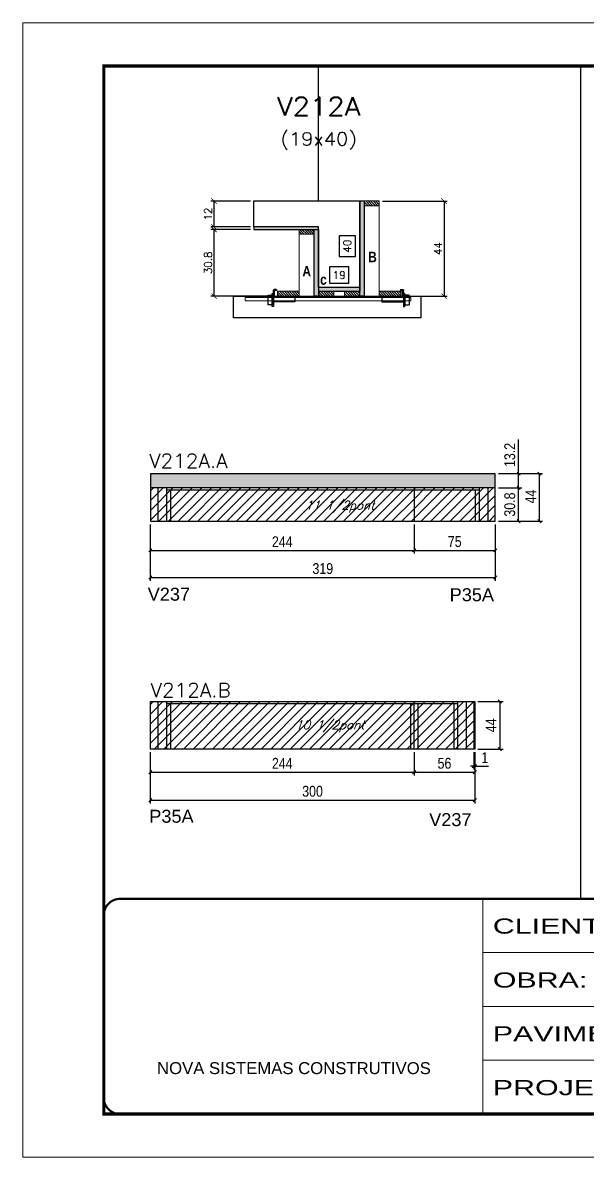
# Model space of a CAD drawing. Extents: x 137137 to 143418, y 10464 to 34486.
# Drawn here: x 138736 to 139258, y 31139 to 32189 of the extents above; entities that cross this region are included whole.
import ezdxf
from ezdxf.enums import TextEntityAlignment as Align

# ---------------------------------------------------------------- set-up
doc = ezdxf.new("R2010")
doc.units = 0
for name, pattern in [('CONTINUO', [0]), ('DASHED', [0.75, 0.5, -0.25]), ('HIDDEN', [0.375, 0.25, -0.125])]:
    doc.linetypes.add(name, pattern=pattern)
for name, color, linetype in [('5', 5, 'Continuous'), ('barrote', 251, 'Continuous'), ('COTA', 241, 'Continuous'), ('Cota Seção (2x)', 4, 'Continuous'), ('detalhes', 4, 'Continuous'), ('Painéis', 200, 'Continuous'), ('presilha', 1, 'Continuous'), ('SARR_2.2x7', 40, 'Continuous'), ('SARR_3.5x7', 81, 'Continuous'), ('texto', 7, 'Continuous'), ('Texto de Titulo', 7, 'Continuous'), ('Texto Qtd Sarr', 242, 'Continuous')]:
    doc.layers.add(name, color=color, linetype=linetype)
for name, color, linetype, lineweight in [('CONCRETO', 251, 'Continuous', 25), ('Folhas', 255, 'Continuous', 9), ('Hachura', 251, 'Continuous', 9), ('Madeira', 126, 'Continuous', 18), ('SARRAFO DE PRESSAO', 251, 'DASHED', 9), ('SCO-___-LAJ', 2, 'Continuous', 0), ('Texto Seção', 7, 'Continuous', 15)]:
    doc.layers.add(name, color=color, linetype=linetype, lineweight=lineweight)
doc.styles.add('ARIAL', font='arial.ttf')
doc.styles.add('COTA TECNICA', font='techl___.ttf', dxfattribs={"height": 10})
doc.styles.add('REGUA-120', font='ROMANS.shx', dxfattribs={"height": 15})
doc.styles.add('Romans', font='romans.shx')
doc.styles.get("Standard").update_dxf_attribs({"font": 'arial.ttf'})
doc.styles.add('TECNICA', font='techb___.ttf', dxfattribs={"height": 10})
doc.styles.add('Tecnologia', font='')
doc.styles.get('Tecnologia').set_extended_font_data('Forgotten Futurist')
doc.dimstyles.new('Cota Seção (2x)', dxfattribs={"dimtxt": 7, "dimasz": 5, "dimexe": 3, "dimexo": 3, "dimgap": 2, "dimtad": 3, "dimdec": 1, "dimlfac": 0.5, "dimzin": 12, "dimdsep": 46, "dimtxsty": 'Romans', "dimblk": 'ARCHTICK', "dimcen": 0, "dimclrd": 4, "dimclre": 4, "dimclrt": 1, "dimadec": 1, "dimazin": 3, "dimtfac": 1, "dimtdec": 1, "dimtmove": 0, "dimatfit": 3, "dimldrblk": 'OBLIQUE', "dimfxl": 1, "dimtolj": 1, "dimtzin": 12, "dimarcsym": 0})
doc.dimstyles.new('Cota Seção interna', dxfattribs={"dimtxt": 7, "dimasz": 6, "dimexe": 0.18, "dimexo": 2, "dimgap": -4, "dimtad": 3, "dimdec": 1, "dimlfac": 0.5, "dimzin": 12, "dimdsep": 46, "dimtxsty": 'Romans', "dimblk": 'ARCHTICK', "dimcen": 0.09, "dimse1": 1, "dimse2": 1, "dimsd1": 1, "dimsd2": 1, "dimclrd": 180, "dimclre": 5, "dimclrt": 1, "dimadec": 0, "dimazin": 3, "dimtfac": 1, "dimtdec": 1, "dimtofl": 0, "dimtmove": 0, "dimatfit": 3, "dimldrblk": 'ARCHTICK', "dimfxl": 1, "dimtolj": 1, "dimtzin": 0, "dimarcsym": 0})
doc.dimstyles.new('PAINEL', dxfattribs={"dimtxt": 10, "dimasz": 3, "dimexe": 3, "dimexo": 3, "dimgap": 3, "dimtad": 1, "dimdec": 1, "dimzin": 12, "dimdsep": 46, "dimtxsty": 'COTA TECNICA', "dimblk1": 'OBLIQUE', "dimblk2": 'OBLIQUE', "dimsah": 1, "dimcen": 0.9, "dimclrd": 4, "dimclre": 4, "dimclrt": 240, "dimadec": 1, "dimazin": 3, "dimtfac": 1, "dimtdec": 1, "dimtmove": 0, "dimatfit": 3, "dimfxl": 1, "dimtolj": 1, "dimtzin": 12, "dimarcsym": 0})

# ---------------------------------------------------------------- blocks, each defined once
blk = doc.blocks.new('_Oblique')
at = {"color": 0, "linetype": 'ByBlock', "lineweight": -2}
blk.add_line((-0.5, -0.5), (0.5, 0.5), dxfattribs=at)
blk = doc.blocks.new('*D232')
at = {"layer": 'COTA', "color": 4, "linetype": 'ByBlock', "lineweight": -2, "transparency": 16777216}
for p, q in [((138853.8, 31724.3), (138853.8, 31672.1)), ((139172.8, 31724.3), (139172.8, 31672.1)), ((138853.8, 31675.1), (139172.8, 31675.1))]:
    blk.add_line(p, q, dxfattribs=at)
at = {"layer": 'Defpoints', "color": 0, "linetype": 'ByBlock', "transparency": 16777216}
for p in [(138853.8, 31727.3), (139172.8, 31727.3), (139172.8, 31675.1)]:
    blk.add_point(p, dxfattribs=at)
at = {"layer": 'COTA', "color": 4, "linetype": 'ByBlock', "lineweight": -2, "transparency": 16777216, "xscale": 3, "yscale": 3, "zscale": 3, "rotation": 180}
blk.add_blockref('_Oblique', (138853.8, 31675.1), dxfattribs=at)
at = {"layer": 'COTA', "color": 4, "linetype": 'ByBlock', "lineweight": -2, "transparency": 16777216, "xscale": 3, "yscale": 3, "zscale": 3}
blk.add_blockref('_Oblique', (139172.8, 31675.1), dxfattribs=at)
at = {"layer": 'COTA', "color": 240, "linetype": 'ByBlock', "transparency": 16777216, "insert": (139013.3, 31683.4), "char_height": 10, "attachment_point": 5, "style": 'COTA TECNICA'}
blk.add_mtext('\\A1;319', dxfattribs=at)
blk = doc.blocks.new('*D233')
at = {"layer": 'COTA', "color": 4, "linetype": 'ByBlock', "lineweight": -2, "transparency": 16777216}
for p, q in [((138853.8, 31513.4), (138853.8, 31466.1)), ((139153.8, 31513.4), (139153.8, 31466.1)), ((138853.8, 31469.1), (139153.8, 31469.1))]:
    blk.add_line(p, q, dxfattribs=at)
at = {"layer": 'Defpoints', "color": 0, "linetype": 'ByBlock', "transparency": 16777216}
for p in [(138853.8, 31516.4), (139153.8, 31516.4), (139153.8, 31469.1)]:
    blk.add_point(p, dxfattribs=at)
at = {"layer": 'COTA', "color": 4, "linetype": 'ByBlock', "lineweight": -2, "transparency": 16777216, "xscale": 3, "yscale": 3, "zscale": 3, "rotation": 180}
blk.add_blockref('_Oblique', (138853.8, 31469.1), dxfattribs=at)
at = {"layer": 'COTA', "color": 4, "linetype": 'ByBlock', "lineweight": -2, "transparency": 16777216, "xscale": 3, "yscale": 3, "zscale": 3}
blk.add_blockref('_Oblique', (139153.8, 31469.1), dxfattribs=at)
at = {"layer": 'COTA', "color": 240, "linetype": 'ByBlock', "transparency": 16777216, "insert": (139003.8, 31477.3), "char_height": 10, "attachment_point": 5, "style": 'COTA TECNICA'}
blk.add_mtext('\\A1;300', dxfattribs=at)
blk = doc.blocks.new('*D234')
at = {"layer": 'COTA', "color": 4, "linetype": 'ByBlock', "lineweight": -2, "transparency": 16777216}
for p, q in [((139175.8, 31758.1), (139197.4, 31758.1)), ((139194.4, 31727.3), (139194.4, 31758.1)), ((139175.8, 31727.3), (139197.4, 31727.3))]:
    blk.add_line(p, q, dxfattribs=at)
at = {"layer": 'Defpoints', "color": 0, "linetype": 'ByBlock', "transparency": 16777216}
for p in [(139172.8, 31758.1), (139194.4, 31758.1), (139172.8, 31727.3)]:
    blk.add_point(p, dxfattribs=at)
at = {"layer": 'COTA', "color": 4, "linetype": 'ByBlock', "lineweight": -2, "transparency": 16777216, "xscale": 3, "yscale": 3, "zscale": 3}
for p, rotation in [((139194.4, 31758.1), 90), ((139194.4, 31727.3), 270)]:
    blk.add_blockref('_Oblique', p, dxfattribs=dict(at, rotation=rotation))
at = {"layer": 'COTA', "color": 240, "linetype": 'ByBlock', "transparency": 16777216, "insert": (139186.2, 31742.7), "char_height": 10, "attachment_point": 5, "rotation": 90, "style": 'COTA TECNICA'}
blk.add_mtext('\\A1;30.8', dxfattribs=at)
blk = doc.blocks.new('*D235')
at = {"layer": 'COTA', "color": 4, "linetype": 'ByBlock', "lineweight": -2, "transparency": 16777216}
for p, q in [((139194.4, 31771.3), (139194.4, 31803)), ((139175.8, 31771.3), (139197.4, 31771.3)), ((139194.4, 31758.1), (139194.4, 31771.3)), ((139175.8, 31758.1), (139197.4, 31758.1))]:
    blk.add_line(p, q, dxfattribs=at)
at = {"layer": 'Defpoints', "color": 0, "linetype": 'ByBlock', "transparency": 16777216}
for p in [(139172.8, 31771.3), (139194.4, 31771.3), (139172.8, 31758.1)]:
    blk.add_point(p, dxfattribs=at)
at = {"layer": 'COTA', "color": 4, "linetype": 'ByBlock', "lineweight": -2, "transparency": 16777216, "xscale": 3, "yscale": 3, "zscale": 3}
for p, rotation in [((139194.4, 31771.3), 90), ((139194.4, 31758.1), 270)]:
    blk.add_blockref('_Oblique', p, dxfattribs=dict(at, rotation=rotation))
at = {"layer": 'COTA', "color": 240, "linetype": 'ByBlock', "transparency": 16777216, "insert": (139186.2, 31788.6), "char_height": 10, "attachment_point": 5, "rotation": 90, "style": 'COTA TECNICA'}
blk.add_mtext('\\A1;13.2', dxfattribs=at)
blk = doc.blocks.new('*D58')
at = {"layer": 'COTA', "color": 4, "linetype": 'ByBlock', "lineweight": -2, "transparency": 16777216}
for p, q in [((139175.8, 31771.3), (139216.6, 31771.3)), ((139213.6, 31727.3), (139213.6, 31771.3)), ((139175.8, 31727.3), (139216.6, 31727.3))]:
    blk.add_line(p, q, dxfattribs=at)
at = {"layer": 'Defpoints', "color": 0, "linetype": 'ByBlock', "transparency": 16777216}
for p in [(139172.8, 31771.3), (139213.6, 31771.3), (139172.8, 31727.3)]:
    blk.add_point(p, dxfattribs=at)
at = {"layer": 'COTA', "color": 4, "linetype": 'ByBlock', "lineweight": -2, "transparency": 16777216, "xscale": 3, "yscale": 3, "zscale": 3}
for p, rotation in [((139213.6, 31771.3), 90), ((139213.6, 31727.3), 270)]:
    blk.add_blockref('_Oblique', p, dxfattribs=dict(at, rotation=rotation))
at = {"layer": 'COTA', "color": 240, "linetype": 'ByBlock', "transparency": 16777216, "insert": (139205.6, 31750.1), "char_height": 10, "attachment_point": 5, "rotation": 90, "style": 'COTA TECNICA'}
blk.add_mtext('\\A1;44', dxfattribs=at)
blk = doc.blocks.new('*D236')
at = {"layer": 'COTA', "color": 4, "linetype": 'ByBlock', "lineweight": -2, "transparency": 16777216}
for p, q in [((139156.8, 31560.4), (139180, 31560.4)), ((139177, 31560.4), (139177, 31516.4)), ((139156.8, 31516.4), (139180, 31516.4))]:
    blk.add_line(p, q, dxfattribs=at)
at = {"layer": 'Defpoints', "color": 0, "linetype": 'ByBlock', "transparency": 16777216}
for p in [(139153.8, 31560.4), (139153.8, 31516.4), (139177, 31516.4)]:
    blk.add_point(p, dxfattribs=at)
at = {"layer": 'COTA', "color": 4, "linetype": 'ByBlock', "lineweight": -2, "transparency": 16777216, "xscale": 3, "yscale": 3, "zscale": 3}
for p, rotation in [((139177, 31560.4), 90), ((139177, 31516.4), 270)]:
    blk.add_blockref('_Oblique', p, dxfattribs=dict(at, rotation=rotation))
at = {"layer": 'COTA', "color": 240, "linetype": 'ByBlock', "transparency": 16777216, "insert": (139168.9, 31538.4), "char_height": 10, "attachment_point": 5, "rotation": 90, "style": 'COTA TECNICA'}
blk.add_mtext('\\A1;44', dxfattribs=at)
blk = doc.blocks.new('*D237')
at = {"layer": 'COTA', "color": 4, "linetype": 'ByBlock', "lineweight": -2, "transparency": 16777216}
for p, q in [((138853.8, 31724.3), (138853.8, 31697.3)), ((139097.8, 31724.3), (139097.8, 31697.3)), ((138853.8, 31700.3), (139097.8, 31700.3))]:
    blk.add_line(p, q, dxfattribs=at)
at = {"layer": 'Defpoints', "color": 0, "linetype": 'ByBlock', "transparency": 16777216}
for p in [(138853.8, 31727.3), (139097.8, 31727.3), (139097.8, 31700.3)]:
    blk.add_point(p, dxfattribs=at)
at = {"layer": 'COTA', "color": 4, "linetype": 'ByBlock', "lineweight": -2, "transparency": 16777216, "xscale": 3, "yscale": 3, "zscale": 3, "rotation": 180}
blk.add_blockref('_Oblique', (138853.8, 31700.3), dxfattribs=at)
at = {"layer": 'COTA', "color": 4, "linetype": 'ByBlock', "lineweight": -2, "transparency": 16777216, "xscale": 3, "yscale": 3, "zscale": 3}
blk.add_blockref('_Oblique', (139097.8, 31700.3), dxfattribs=at)
at = {"layer": 'COTA', "color": 240, "linetype": 'ByBlock', "transparency": 16777216, "insert": (138975.8, 31708.3), "char_height": 10, "attachment_point": 5, "style": 'COTA TECNICA'}
blk.add_mtext('\\A1;244', dxfattribs=at)
blk = doc.blocks.new('*D59')
at = {"layer": 'COTA', "color": 4, "linetype": 'ByBlock', "lineweight": -2, "transparency": 16777216}
for p, q in [((139097.8, 31724.3), (139097.8, 31697.3)), ((139172.8, 31724.3), (139172.8, 31697.3)), ((139097.8, 31700.3), (139172.8, 31700.3))]:
    blk.add_line(p, q, dxfattribs=at)
at = {"layer": 'Defpoints', "color": 0, "linetype": 'ByBlock', "transparency": 16777216}
for p in [(139097.8, 31727.3), (139172.8, 31727.3), (139172.8, 31700.3)]:
    blk.add_point(p, dxfattribs=at)
at = {"layer": 'COTA', "color": 4, "linetype": 'ByBlock', "lineweight": -2, "transparency": 16777216, "xscale": 3, "yscale": 3, "zscale": 3, "rotation": 180}
blk.add_blockref('_Oblique', (139097.8, 31700.3), dxfattribs=at)
at = {"layer": 'COTA', "color": 4, "linetype": 'ByBlock', "lineweight": -2, "transparency": 16777216, "xscale": 3, "yscale": 3, "zscale": 3}
blk.add_blockref('_Oblique', (139172.8, 31700.3), dxfattribs=at)
at = {"layer": 'COTA', "color": 240, "linetype": 'ByBlock', "transparency": 16777216, "insert": (139135.3, 31708.4), "char_height": 10, "attachment_point": 5, "style": 'COTA TECNICA'}
blk.add_mtext('\\A1;75', dxfattribs=at)
blk = doc.blocks.new('*D238')
at = {"layer": 'COTA', "color": 4, "linetype": 'ByBlock', "lineweight": -2, "transparency": 16777216}
for p, q in [((138853.8, 31513.4), (138853.8, 31492.1)), ((139097.8, 31513.4), (139097.8, 31492.1)), ((138853.8, 31495.1), (139097.8, 31495.1))]:
    blk.add_line(p, q, dxfattribs=at)
at = {"layer": 'Defpoints', "color": 0, "linetype": 'ByBlock', "transparency": 16777216}
for p in [(138853.8, 31516.4), (139097.8, 31516.4), (139097.8, 31495.1)]:
    blk.add_point(p, dxfattribs=at)
at = {"layer": 'COTA', "color": 4, "linetype": 'ByBlock', "lineweight": -2, "transparency": 16777216, "xscale": 3, "yscale": 3, "zscale": 3, "rotation": 180}
blk.add_blockref('_Oblique', (138853.8, 31495.1), dxfattribs=at)
at = {"layer": 'COTA', "color": 4, "linetype": 'ByBlock', "lineweight": -2, "transparency": 16777216, "xscale": 3, "yscale": 3, "zscale": 3}
blk.add_blockref('_Oblique', (139097.8, 31495.1), dxfattribs=at)
at = {"layer": 'COTA', "color": 240, "linetype": 'ByBlock', "transparency": 16777216, "insert": (138975.8, 31503.2), "char_height": 10, "attachment_point": 5, "style": 'COTA TECNICA'}
blk.add_mtext('\\A1;244', dxfattribs=at)
blk = doc.blocks.new('*D239')
at = {"layer": 'COTA', "color": 4, "linetype": 'ByBlock', "lineweight": -2, "transparency": 16777216}
for p, q in [((139097.8, 31513.4), (139097.8, 31492.1)), ((139153.8, 31513.4), (139153.8, 31492.1)), ((139097.8, 31495.1), (139153.8, 31495.1))]:
    blk.add_line(p, q, dxfattribs=at)
at = {"layer": 'Defpoints', "color": 0, "linetype": 'ByBlock', "transparency": 16777216}
for p in [(139097.8, 31516.4), (139153.8, 31516.4), (139153.8, 31495.1)]:
    blk.add_point(p, dxfattribs=at)
at = {"layer": 'COTA', "color": 4, "linetype": 'ByBlock', "lineweight": -2, "transparency": 16777216, "xscale": 3, "yscale": 3, "zscale": 3, "rotation": 180}
blk.add_blockref('_Oblique', (139097.8, 31495.1), dxfattribs=at)
at = {"layer": 'COTA', "color": 4, "linetype": 'ByBlock', "lineweight": -2, "transparency": 16777216, "xscale": 3, "yscale": 3, "zscale": 3}
blk.add_blockref('_Oblique', (139153.8, 31495.1), dxfattribs=at)
at = {"layer": 'COTA', "color": 240, "linetype": 'ByBlock', "transparency": 16777216, "insert": (139125.8, 31503.2), "char_height": 10, "attachment_point": 5, "style": 'COTA TECNICA'}
blk.add_mtext('\\A1;56', dxfattribs=at)
blk = doc.blocks.new('titulo1')
at = {"layer": 'Defpoints', "color": 252, "linetype": 'HIDDEN', "ltscale": 2}
blk.add_line((0, 0), (0, 125), dxfattribs=at)
at = {"layer": 'Defpoints', "style": 'Romans', "oblique": 15}
blk.add_attdef('FOLHA', text='', height=10, dxfattribs=at).set_placement((0, 15.6), align=Align.MIDDLE_CENTER)
at = {"layer": 'Texto Qtd Sarr', "color": 3, "style": 'Romans', "oblique": 15}
for tag, height, p in [('TITULO', 17, (0, 71.4)), ('SEÇÃO', 12, (0, 41.5))]:
    blk.add_attdef(tag, text='', height=height, dxfattribs=at).set_placement(p, align=Align.MIDDLE_CENTER)
blk = doc.blocks.new('_ArchTick')
at = {"color": 0, "linetype": 'ByBlock', "const_width": 0.15}
blk.add_lwpolyline([(-0.5, -0.5), (0.5, 0.5)], dxfattribs=at)
blk = doc.blocks.new('*D60')
at = {"layer": 'COTA', "color": 4, "lineweight": -2, "transparency": 16777216}
for p, q in [((138946.4, 31997.2), (138909.7, 31997.2)), ((138912.7, 31935.6), (138912.7, 31997.2)), ((138964, 31935.6), (138909.7, 31935.6))]:
    blk.add_line(p, q, dxfattribs=at)
at = {"layer": 'Defpoints', "color": 0, "transparency": 16777216}
for p in [(138912.7, 31997.2), (138949.4, 31997.2), (138967, 31935.6)]:
    blk.add_point(p, dxfattribs=at)
at = {"layer": 'COTA', "color": 4, "lineweight": -2, "transparency": 16777216, "xscale": 5, "yscale": 5, "zscale": 5}
for p, rotation in [((138912.7, 31997.2), 90), ((138912.7, 31935.6), 270)]:
    blk.add_blockref('_ArchTick', p, dxfattribs=dict(at, rotation=rotation))
at = {"layer": 'COTA', "color": 1, "transparency": 16777216, "insert": (138907.2, 31966.4), "char_height": 7, "attachment_point": 5, "rotation": 90, "style": 'Romans'}
blk.add_mtext('\\A1;30.8', dxfattribs=at)
blk = doc.blocks.new('*D61')
at = {"layer": 'COTA', "color": 4, "lineweight": -2, "transparency": 16777216}
for p, q in [((138946.4, 32023.6), (138909.7, 32023.6)), ((138912.7, 31999.6), (138912.7, 32023.6)), ((138946.4, 31999.6), (138909.7, 31999.6))]:
    blk.add_line(p, q, dxfattribs=at)
at = {"layer": 'Defpoints', "color": 0, "transparency": 16777216}
for p in [(138912.7, 32023.6), (138949.4, 32023.6), (138949.4, 31999.6)]:
    blk.add_point(p, dxfattribs=at)
at = {"layer": 'COTA', "color": 4, "lineweight": -2, "transparency": 16777216, "xscale": 5, "yscale": 5, "zscale": 5}
for p, rotation in [((138912.7, 32023.6), 90), ((138912.7, 31999.6), 270)]:
    blk.add_blockref('_ArchTick', p, dxfattribs=dict(at, rotation=rotation))
at = {"layer": 'COTA', "color": 1, "transparency": 16777216, "insert": (138907.2, 32011.6), "char_height": 7, "attachment_point": 5, "rotation": 90, "style": 'Romans'}
blk.add_mtext('\\A1;12', dxfattribs=at)
blk = doc.blocks.new('*D62')
at = {"layer": 'Cota Seção (2x)', "color": 180, "lineweight": -2, "transparency": 16777216}
for p, q in [((139043.4, 31991.5), (139028.4, 31991.5)), ((139028.4, 31991.5), (139028.4, 31972.2)), ((139043.4, 31972.2), (139043.4, 31991.5)), ((139028.4, 31972.2), (139043.4, 31972.2))]:
    blk.add_line(p, q, dxfattribs=at)
at = {"layer": 'Defpoints', "color": 0, "transparency": 16777216}
for p in [(139009.4, 32023.6), (139047.4, 32023.6), (139009.4, 31943.6)]:
    blk.add_point(p, dxfattribs=at)
at = {"layer": 'Cota Seção (2x)', "color": 1, "transparency": 16777216, "insert": (139035.9, 31981.8), "char_height": 7, "attachment_point": 5, "rotation": 90, "style": 'Romans'}
blk.add_mtext('\\A1;40', dxfattribs=at)
blk = doc.blocks.new('PRESILHA METÁLICA 1')
at = {"layer": 'presilha'}
for p, q in [((7.5, 10.6), (7.5, 19.9)), ((12, 21), (8.6, 21)), ((9, 11.6), (9, 18.9)), ((12, 19.5), (9.6, 19.5)), ((12, 21), (12, 19.5)), ((0, 13), (6, 13)), ((0, 13), (0, 0)), ((6, 0), (0, 0)), ((6, 15.5), (7.5, 15.5)), ((6, -2.5), (6, 15.5)), ((6, 13), (6, 0)), ((7.5, 15.5), (7.5, -2.5)), ((37.5, 4.1), (7.5, 4.1)), ((37.5, 11), (9.6, 11)), ((37.5, 11), (37.5, 4.1)), ((7.5, -2.5), (6, -2.5))]:
    blk.add_line(p, q, dxfattribs=at)
for centre, radius, start, end in [((8.6, 19.9), 1.14, 90, 180), ((9.6, 18.9), 0.57, 90, 180), ((9.6, 11.6), 0.57, 180, 270)]:
    blk.add_arc(centre, radius, start, end, dxfattribs=at)
blk = doc.blocks.new('*D63')
at = {"layer": 'Cota Seção (2x)', "color": 180, "lineweight": -2, "transparency": 16777216}
for p, q in [((139037.4, 31962.6), (139019.4, 31962.6)), ((139019.4, 31962.6), (139019.4, 31947.6)), ((139037.4, 31947.6), (139037.4, 31962.6)), ((139019.4, 31947.6), (139037.4, 31947.6))]:
    blk.add_line(p, q, dxfattribs=at)
at = {"layer": 'Defpoints', "color": 0, "transparency": 16777216}
for p in [(139009.4, 31943.6), (139009.4, 31935.6), (139047.4, 31935.6)]:
    blk.add_point(p, dxfattribs=at)
at = {"layer": 'Cota Seção (2x)', "color": 1, "transparency": 16777216, "insert": (139028.4, 31955.1), "char_height": 7, "attachment_point": 5, "style": 'Romans'}
blk.add_mtext('\\A1;19', dxfattribs=at)
blk = doc.blocks.new('*D240')
at = {"layer": 'COTA', "color": 4, "lineweight": -2, "transparency": 16777216}
for p, q in [((139068.4, 32023.6), (139128.4, 32023.6)), ((139125.4, 32023.6), (139125.4, 31935.6)), ((139068.4, 31935.6), (139128.4, 31935.6))]:
    blk.add_line(p, q, dxfattribs=at)
at = {"layer": 'Defpoints', "color": 0, "transparency": 16777216}
for p in [(139065.4, 32023.6), (139065.4, 31935.6), (139125.4, 31935.6)]:
    blk.add_point(p, dxfattribs=at)
at = {"layer": 'COTA', "color": 4, "lineweight": -2, "transparency": 16777216, "xscale": 5, "yscale": 5, "zscale": 5}
for p, rotation in [((139125.4, 32023.6), 90), ((139125.4, 31935.6), 270)]:
    blk.add_blockref('_ArchTick', p, dxfattribs=dict(at, rotation=rotation))
at = {"layer": 'COTA', "color": 1, "transparency": 16777216, "insert": (139119.9, 31979.6), "char_height": 7, "attachment_point": 5, "rotation": 90, "style": 'Romans'}
blk.add_mtext('\\A1;44', dxfattribs=at)
blk = doc.blocks.new('9999999999')
at = {"color": 30, "linetype": 'CONTINUO'}
for p, q in [((98564.6, 34230.2), (98564.6, 34429.4)), ((98564.6, 34379.6), (99584, 34379.6)), ((98564.6, 34329.8), (99488, 34329.8)), ((98564.6, 34280), (99488, 34280))]:
    blk.add_line(p, q, dxfattribs=at)
at = {"color": 30, "linetype": 'CONTINUO', "const_width": 2}
blk.add_lwpolyline([(99584, 34230.2), (99584, 34414.4, 0.414214), (99569, 34429.4), (98229, 34429.4, 0.414214), (98214, 34414.4), (98214, 34245.2, 0.414214), (98229, 34230.2), (99584, 34230.2)], format="xyb", dxfattribs=at)
at = {"layer": 'Folhas'}
blk.add_lwpolyline([(98139, 34190.2), (99624, 34190.2), (99624, 35240.2), (98139, 35240.2)], close=True, dxfattribs=at)
at = {"layer": 'Folhas', "color": 30, "const_width": 3}
blk.add_lwpolyline([(98214, 34230.2), (99584, 34230.2), (99584, 35200.2), (98214, 35200.2)], close=True, dxfattribs=at)
at = {"color": 7, "linetype": 'Continuous', "ltscale": 5, "style": 'ARIAL'}
blk.add_text('NOVA SISTEMAS CONSTRUTIVOS', height=11.059, dxfattribs=at).set_placement((98263.2, 34267.2))
at = {"layer": 'Folhas', "color": 7, "style": 'Tecnologia', "width": 1.5}
for s, p in [('CLIENTE:', (98573.7, 34397.2)), ('OBRA:', (98573.7, 34347.3)), ('PAVIMENTO:', (98573.7, 34297.5)), ('PROJETO:', (98573.7, 34247.7))]:
    blk.add_text(s, height=14, dxfattribs=at).set_placement(p)
blk = doc.blocks.new('*D289')
at = {"layer": 'COTA', "color": 4, "lineweight": -2, "transparency": 16777216}
for p, q in [((139152.8, 31513.4), (139152.8, 31497.5)), ((139153.8, 31513.4), (139153.8, 31497.5)), ((139152.8, 31500.5), (139149.8, 31500.5)), ((139152.8, 31500.5), (139153.8, 31500.5)), ((139153.8, 31500.5), (139166.4, 31500.5))]:
    blk.add_line(p, q, dxfattribs=at)
at = {"layer": 'Defpoints', "color": 0, "transparency": 16777216}
for p in [(139152.8, 31516.4), (139153.8, 31516.4), (139153.8, 31500.5)]:
    blk.add_point(p, dxfattribs=at)
at = {"layer": 'COTA', "color": 4, "lineweight": -2, "transparency": 16777216, "xscale": 3, "yscale": 3, "zscale": 3}
blk.add_blockref('_Oblique', (139152.8, 31500.5), dxfattribs=at)
at = {"layer": 'COTA', "color": 4, "lineweight": -2, "transparency": 16777216, "xscale": 3, "yscale": 3, "zscale": 3, "rotation": 180}
blk.add_blockref('_Oblique', (139153.8, 31500.5), dxfattribs=at)
at = {"layer": 'COTA', "color": 240, "transparency": 16777216, "insert": (139163.1, 31508.5), "char_height": 10, "attachment_point": 5, "style": 'COTA TECNICA'}
blk.add_mtext('\\A1;1', dxfattribs=at)

msp = doc.modelspace()

# ---------------------------------------------------------------- hatches: boundary and pattern name
at = {"layer": 'COTA', "linetype": 'ByBlock'}
h = msp.add_hatch(dxfattribs=at)
h.set_pattern_fill('AR-CONC', color=256, scale=0.03)
h.paths.add_polyline_path([(139172.82, 31771.26), (138853.82, 31771.26), (138853.82, 31758.06), (139172.82, 31758.06)])
at = {"layer": 'Hachura'}
h = msp.add_hatch(color=256, dxfattribs=at)
h.dxf.hatch_style = 1
h.paths.add_polyline_path([(139047.43, 32023.63), (139051.43, 32023.63), (139051.43, 31935.63), (139047.43, 31935.63)])
h = msp.add_hatch(dxfattribs=at)
h.set_pattern_fill('ANSI31', color=256, scale=0.5, angle=270, style=0)
h.set_pattern_definition([(315, (161859.251, 23715.9822), (1.12253202, 1.12253202), [])])
h.paths.add_polyline_path([(139065.43, 32019.23), (139065.43, 32023.63), (139051.43, 32023.63), (139051.43, 32019.23)])
h = msp.add_hatch(color=256, dxfattribs=at)
h.dxf.hatch_style = 1
h.paths.add_polyline_path([(139009.43, 31997.23), (139009.43, 31999.63), (138949.43, 31999.63), (138949.43, 31997.23)])
h = msp.add_hatch(dxfattribs=at)
h.set_pattern_fill('ANSI31', color=256, scale=0.5, angle=270, style=0)
h.set_pattern_definition([(315, (161919.251, 23689.5822), (1.12253202, 1.12253202), [])])
h.paths.add_polyline_path([(139005.43, 31992.83), (139005.43, 31997.23), (138991.43, 31997.23), (138991.43, 31992.83)])
h = msp.add_hatch(color=256, dxfattribs=at)
h.dxf.hatch_style = 1
h.paths.add_polyline_path([(139005.43, 31997.23), (139009.43, 31997.23), (139009.43, 31935.63), (139005.43, 31935.63)])
h = msp.add_hatch(color=256, dxfattribs=at)
h.dxf.hatch_style = 1
h.paths.add_polyline_path([(139047.43, 31940.03), (139047.43, 31943.63), (139009.43, 31943.63), (139009.43, 31940.03)])
h = msp.add_hatch(dxfattribs=at)
h.set_pattern_fill('ANSI31', color=256, scale=0.5, angle=270, style=0)
h.set_pattern_definition([(315, (161919.251, 23705.9822), (1.12253202, 1.12253202), [])])
h.paths.add_polyline_path([(138971.43, 31935.63), (138971.43, 31940.03), (138991.43, 31940.03), (138991.43, 31935.63)])
h = msp.add_hatch(dxfattribs=at)
h.set_pattern_fill('ANSI31', color=256, scale=0.5, angle=270, style=0)
h.set_pattern_definition([(315, (161928.051, 23705.9822), (1.12253202, 1.12253202), [])])
h.paths.add_polyline_path([(139009.43, 31935.63), (139009.43, 31940.03), (139023.43, 31940.03), (139023.43, 31935.63)])
h = msp.add_hatch(dxfattribs=at)
h.set_pattern_fill('ANSI31', color=256, scale=0.5, angle=270, style=0)
h.set_pattern_definition([(315, (161928.0531, 23705.9822), (1.12253202, 1.12253202), [])])
h.paths.add_polyline_path([(139047.43, 31935.63), (139047.43, 31940.03), (139033.43, 31940.03), (139033.43, 31935.63)])
h = msp.add_hatch(dxfattribs=at)
h.set_pattern_fill('ANSI31', color=256, scale=0.5, angle=270, style=0)
h.set_pattern_definition([(315, (161825.251, 23705.9822), (1.12253202, 1.12253202), [])])
h.paths.add_polyline_path([(139065.43, 31935.63), (139065.43, 31940.03), (139085.43, 31940.03), (139085.43, 31935.63)])
at = {"layer": 'Hachura', "linetype": 'ByBlock'}
h = msp.add_hatch(dxfattribs=at)
h.set_pattern_fill('ANSI31', color=256, scale=2)
h.paths.add_polyline_path([(139097.82, 31727.26), (139097.82, 31758.06), (138853.82, 31758.06), (138853.82, 31727.26)])
h.paths.add_polyline_path([(138988.7, 31732.7), (139062.8, 31732.7), (139068.3, 31748.67), (138994.2, 31748.67)], flags=24)
h = msp.add_hatch(dxfattribs=at)
h.set_pattern_fill('ANSI31', color=256, scale=2)
h.paths.add_polyline_path([(139097.82, 31758.06), (139097.82, 31727.26), (139172.82, 31727.26), (139172.82, 31758.06)])
h = msp.add_hatch(dxfattribs=at)
h.set_pattern_fill('ANSI31', color=256, scale=2)
h.paths.add_polyline_path([(139097.82, 31560.39), (138853.82, 31560.39), (138853.82, 31516.39), (139097.82, 31516.39)])
h.paths.add_polyline_path([(138979.51, 31529.52), (139053.61, 31529.52), (139059.11, 31545.49), (138985.01, 31545.49)], flags=24)
h = msp.add_hatch(dxfattribs=at)
h.set_pattern_fill('ANSI31', color=256, scale=2)
h.paths.add_polyline_path([(139152.82, 31560.39), (139097.82, 31560.39), (139097.82, 31516.39), (139152.82, 31516.39)])

# ---------------------------------------------------------------- linework, layer by layer
at = {"layer": 'barrote'}
msp.add_lwpolyline([(139103.79, 31915.63), (138930.83, 31915.63), (138930.83, 31935.63), (139103.79, 31935.63)], close=True, dxfattribs=at)
at = {"layer": 'CONCRETO'}
msp.add_lwpolyline([(139009.43, 31999.63), (138949.43, 31999.63), (138949.43, 32023.63), (139009.43, 32023.63), (139009.43, 32023.63), (139047.43, 32023.63), (139047.43, 31940.03), (139047.43, 31940.03), (139047.43, 31943.63), (139009.43, 31943.63)], close=True, dxfattribs=at)
at = {"layer": 'COTA', "linetype": 'ByBlock'}
for p, q in [((139251.47, 32148.63), (139251.47, 31377.87)), ((139172.82, 31771.26), (138853.82, 31771.26)), ((138853.82, 31771.26), (138853.82, 31758.06)), ((139172.82, 31758.06), (139172.82, 31771.26))]:
    msp.add_line(p, q, dxfattribs=at)
at = {"layer": 'Madeira'}
for points in [[(139065.43, 32019.23), (139065.43, 32023.63), (139051.43, 32023.63), (139051.43, 32019.23)], [(139065.43, 32023.63), (139051.43, 32023.63), (139051.43, 31935.63), (139065.43, 31935.63)], [(139005.43, 31992.83), (139005.43, 31997.23), (138991.43, 31997.23), (138991.43, 31992.83)], [(139005.43, 31997.23), (138991.43, 31997.23), (138991.43, 31935.63), (139005.43, 31935.63)], [(138971.43, 31935.63), (138971.43, 31940.03), (138991.43, 31940.03), (138991.43, 31935.63)], [(139009.43, 31935.63), (139009.43, 31940.03), (139023.43, 31940.03), (139023.43, 31935.63)], [(139047.43, 31935.63), (139047.43, 31940.03), (139033.43, 31940.03), (139033.43, 31935.63)], [(139065.43, 31935.63), (139065.43, 31940.03), (139085.43, 31940.03), (139085.43, 31935.63)]]:
    msp.add_lwpolyline(points, close=True, dxfattribs=at)
at = {"layer": 'Painéis', "linetype": 'ByBlock'}
for p, q in [((138853.82, 31758.06), (138853.82, 31727.26)), ((139172.82, 31758.06), (138853.82, 31758.06)), ((139097.82, 31758.06), (139097.82, 31727.26)), ((139172.82, 31727.26), (139172.82, 31758.06)), ((138853.82, 31727.26), (139172.82, 31727.26)), ((138853.82, 31516.39), (138853.82, 31560.39)), ((138853.82, 31560.39), (139153.82, 31560.39)), ((139097.82, 31516.39), (139097.82, 31560.39)), ((139152.82, 31560.39), (139152.82, 31516.39)), ((139153.82, 31560.39), (139153.82, 31516.39)), ((139153.82, 31516.39), (138853.82, 31516.39))]:
    msp.add_line(p, q, dxfattribs=at)
at = {"layer": 'Painéis'}
for points in [[(139047.43, 32023.63), (139051.43, 32023.63), (139051.43, 31935.63), (139047.43, 31935.63)], [(139009.43, 31997.23), (139009.43, 31999.63), (138949.43, 31999.63), (138949.43, 31997.23)], [(139005.43, 31997.23), (139009.43, 31997.23), (139009.43, 31935.63), (139005.43, 31935.63)], [(139047.43, 31940.03), (139047.43, 31943.63), (139009.43, 31943.63), (139009.43, 31940.03)]]:
    msp.add_lwpolyline(points, close=True, dxfattribs=at)
at = {"layer": 'SARR_2.2x7', "linetype": 'Continuous'}
for p, q in [((138860.82, 31758.06), (138860.82, 31727.26)), ((139157.82, 31755.86), (138868.82, 31755.86)), ((139165.82, 31758.06), (139165.82, 31727.26)), ((138860.82, 31560.39), (138860.82, 31516.39)), ((139097.82, 31558.19), (138868.82, 31558.19)), ((139137.82, 31558.19), (139097.82, 31558.19)), ((139145.82, 31560.39), (139145.82, 31516.39))]:
    msp.add_line(p, q, dxfattribs=at)
at = {"layer": 'SARR_3.5x7'}
for p, q in [((138868.82, 31758.06), (138868.82, 31727.26)), ((138872.32, 31755.86), (138872.32, 31727.26)), ((139154.32, 31755.86), (139154.32, 31727.26)), ((139157.82, 31758.06), (139157.82, 31727.26)), ((138868.82, 31560.39), (138868.82, 31516.39)), ((138872.32, 31558.19), (138872.32, 31516.39)), ((139094.32, 31558.19), (139094.32, 31516.39)), ((139101.32, 31558.19), (139101.32, 31516.39)), ((139134.32, 31558.19), (139134.32, 31516.39)), ((139137.82, 31560.39), (139137.82, 31516.39))]:
    msp.add_line(p, q, dxfattribs=at)
at = {"layer": 'SCO-___-LAJ', "color": 1}
msp.add_lwpolyline([(139094.79, 31934.29), (138941.49, 31934.29), (138941.49, 31931.09), (139094.79, 31931.09)], close=True, dxfattribs=at)

# ---------------------------------------------------------------- block references
at = {"layer": 'presilha', "yscale": 0.6666666666666666, "zscale": 0.6666666666666666}
for p, xscale in [((138962.56, 31927.66), 0.6666666666666666), ((139093.01, 31927.66), -0.6666666666666666)]:
    msp.add_blockref('PRESILHA METÁLICA 1', p, dxfattribs=dict(at, xscale=xscale))
at = {"layer": 'SARRAFO DE PRESSAO', "color": 6, "linetype": 'ByBlock'}
msp.add_blockref('9999999999', (40596.81, -3051.58), dxfattribs=at)
at = {"layer": 'Texto Seção'}
ref = msp.add_blockref('titulo1', (139009.43, 32023.63), dxfattribs=at)
ref.add_attrib('TITULO', 'V212A', dxfattribs={"layer": 'Texto de Titulo', "color": 7, "height": 17, "style": 'Romans', "width": 1.1}).set_placement((139009.43, 32111.13), align=Align.MIDDLE_CENTER)
ref.add_attrib('SEÇÃO', '(19x40)', dxfattribs={"layer": 'Texto de Titulo', "color": 7, "height": 12, "style": 'Romans', "width": 1.1}).set_placement((139009.43, 32081.13), align=Align.MIDDLE_CENTER)

# ---------------------------------------------------------------- texts
at = {"layer": '5', "linetype": 'Continuous'}
for s, p in [('V237', (138851.4, 31653.73)), ('P35A', (139130.6, 31653.26)), ('P35A', (138852.83, 31448.24)), ('V237', (139111.66, 31445.1))]:
    msp.add_text(s, height=12, rotation=0.00004, dxfattribs=at).set_placement(p)
at = {"layer": 'detalhes', "style": 'TECNICA'}
for s, p in [('B', (139055.26, 31967)), ('A', (138994.43, 31953.82)), ('c', (139010.81, 31946.12))]:
    msp.add_text(s, height=9.6, dxfattribs=at).set_placement(p)
at = {"layer": 'texto', "color": 2, "char_height": 8, "attachment_point": 5, "style": 'Romans'}
for s, insert in [('{\\Q19;\\C256;11 1/2pont}', (139029, 31740.68)), ('{\\Q19;\\C256;10 1/2pont}', (139019.81, 31537.5))]:
    msp.add_mtext(s, dxfattribs=dict(at, insert=insert))
at = {"layer": 'Texto Seção', "style": 'REGUA-120', "width": 1.05}
for s, p in [('V212A.A', (138852.67, 31776.62)), ('V212A.B', (138853.93, 31564.55))]:
    msp.add_text(s, height=13, dxfattribs=at).set_placement(p)

# ---------------------------------------------------------------- dimensions: what is measured, and where the dimension line sits
at = {"layer": 'COTA'}
for base, p1, p2, picture, middle in [((138912.71, 32023.63), (138949.43, 31999.63), (138949.43, 32023.63), '*D61', (138907.21, 32011.63)), ((139125.4, 31935.63), (139065.43, 32023.63), (139065.43, 31935.63), '*D240', (139119.9, 31979.63)), ((138912.71, 31997.23), (138967.03, 31935.63), (138949.43, 31997.23), '*D60', (138907.21, 31966.43))]:
    dim = msp.add_linear_dim(base=base, p1=p1, p2=p2, angle=90, dimstyle='Cota Seção (2x)', dxfattribs=at)
    dim.commit()
    dim.dimension.update_dxf_attribs({"geometry": picture, "text_midpoint": middle})
at = {"layer": 'COTA', "linetype": 'ByBlock'}
for base, p1, p2, picture, middle in [((139194.42, 31771.26), (139172.82, 31758.06), (139172.82, 31771.26), '*D235', (139194.42, 31788.63)), ((139213.63, 31771.26), (139172.82, 31727.26), (139172.82, 31771.26), '*D58', (139213.63, 31750.06)), ((139194.42, 31758.06), (139172.82, 31727.26), (139172.82, 31758.06), '*D234', (139194.42, 31742.66))]:
    dim = msp.add_linear_dim(base=base, p1=p1, p2=p2, angle=90, dimstyle='PAINEL', dxfattribs=at)
    dim.commit()
    dim.dimension.update_dxf_attribs({"geometry": picture, "text_midpoint": middle, "dimtype": 160})
for base, p1, p2, picture, middle in [((139172.82, 31675.13), (138853.82, 31727.26), (139172.82, 31727.26), '*D232', (139013.32, 31683.38)), ((139097.82, 31700.27), (138853.82, 31727.26), (139097.82, 31727.26), '*D237', (138975.82, 31708.35)), ((139172.82, 31700.27), (139097.82, 31727.26), (139172.82, 31727.26), '*D59', (139135.32, 31708.38)), ((139153.82, 31469.05), (138853.82, 31516.39), (139153.82, 31516.39), '*D233', (139003.82, 31477.27)), ((139097.82, 31495.11), (138853.82, 31516.39), (139097.82, 31516.39), '*D238', (138975.82, 31503.19)), ((139153.82, 31495.11), (139097.82, 31516.39), (139153.82, 31516.39), '*D239', (139125.82, 31503.22))]:
    dim = msp.add_linear_dim(base=base, p1=p1, p2=p2, dimstyle='PAINEL', dxfattribs=at)
    dim.commit()
    dim.dimension.update_dxf_attribs({"geometry": picture, "text_midpoint": middle})
dim = msp.add_linear_dim(base=(139177.01, 31516.39), p1=(139153.82, 31560.39), p2=(139153.82, 31516.39), angle=90, dimstyle='PAINEL', dxfattribs=at)
dim.commit()
dim.dimension.update_dxf_attribs({"geometry": '*D236', "text_midpoint": (139168.94, 31538.39)})
at = {"layer": 'COTA'}
dim = msp.add_linear_dim(base=(139153.82, 31500.46), p1=(139152.82, 31516.39), p2=(139153.82, 31516.39), dimstyle='PAINEL', dxfattribs=at)
dim.commit()
dim.dimension.update_dxf_attribs({"geometry": '*D289', "text_midpoint": (139163.11, 31508.52)})
at = {"layer": 'Cota Seção (2x)'}
for base, p1, p2, angle, picture, middle in [((139047.43, 32023.63), (139009.43, 31943.63), (139009.43, 32023.63), 90, '*D62', (139047.43, 31981.83)), ((139009.43, 31943.63), (139047.43, 31935.63), (139009.43, 31935.63), 180, '*D63', (139028.43, 31943.63))]:
    dim = msp.add_linear_dim(base=base, p1=p1, p2=p2, angle=angle, dimstyle='Cota Seção interna', dxfattribs=at)
    dim.commit()
    dim.dimension.update_dxf_attribs({"geometry": picture, "text_midpoint": middle, "dimtype": 160})

doc.saveas('drawing.dxf')
